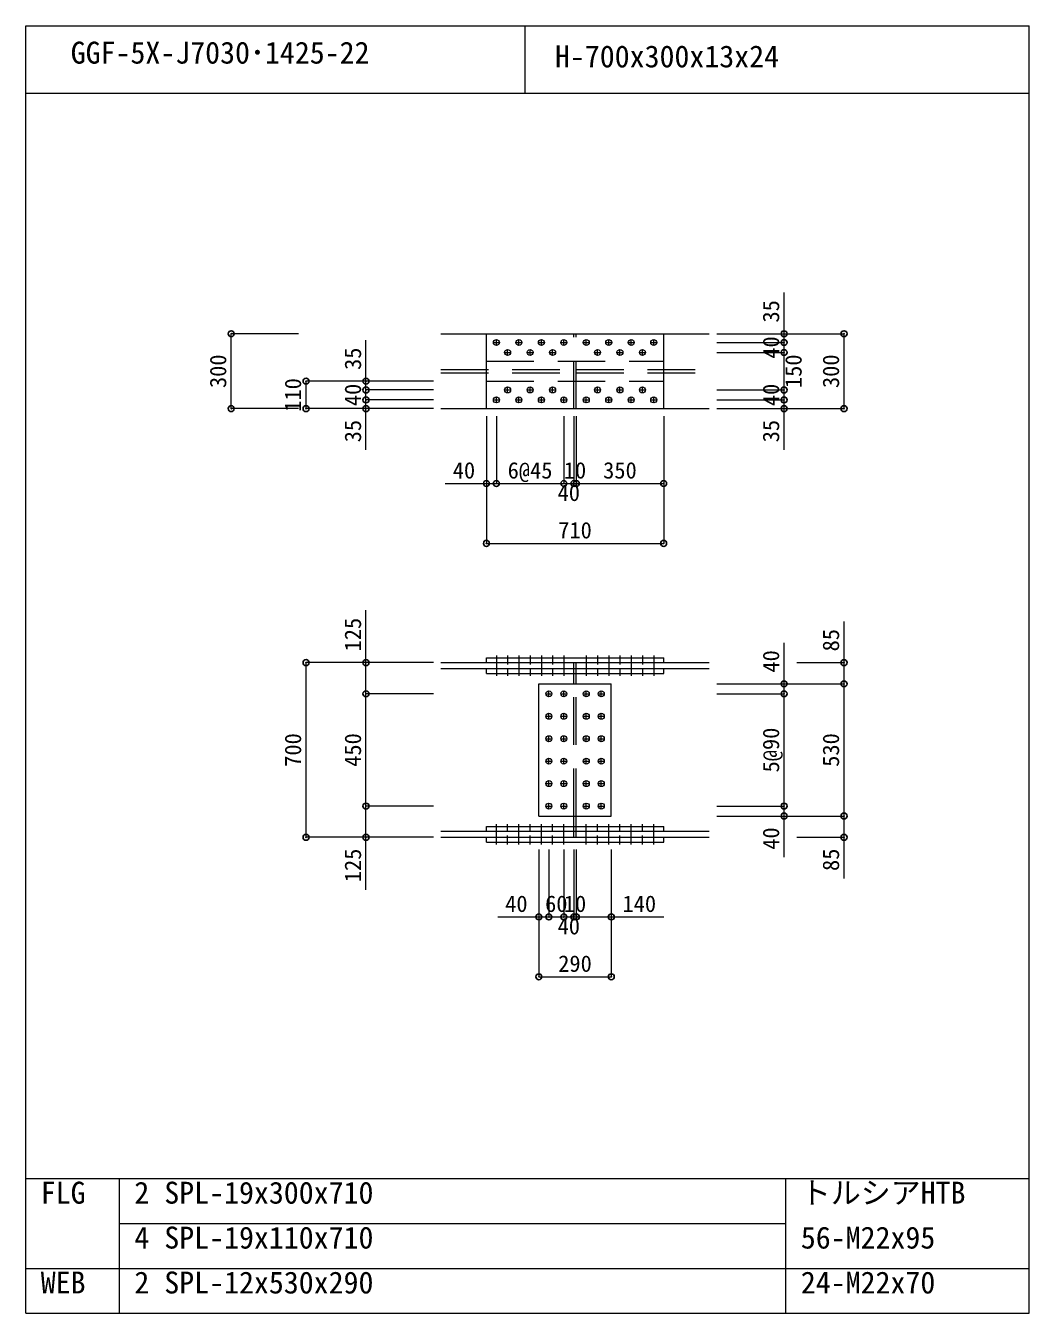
# Model space of a CAD drawing. Units: millimetres, scale not verified. Extents: x -8310 to 8310, y -4800 to 5700.
# Drawn here: x -4110 to -90, y 540 to 5700 of the extents above; entities that cross this region are included whole.
import ezdxf
from ezdxf.enums import TextEntityAlignment as Align

# ---------------------------------------------------------------- set-up
doc = ezdxf.new("R2010")
doc.units = ezdxf.units.MM
doc.header["$LTSCALE"] = 30
doc.header["$PDMODE"] = 32
doc.header["$PDSIZE"] = 24
doc.linetypes.add('DASHED1', pattern=[1.8, 1.2, -0.6])
doc.linetypes.add('USER2', pattern=[9.525, 6.35, -3.175])
doc.layers.add('0-0', color=7, linetype='Continuous')
doc.layers.add('0-2', color=7, linetype='Continuous')
for name, color, linetype, lineweight in [('0-1', 7, 'Continuous', 18), ('0-5', 7, 'Continuous', 18), ('0-6', 7, 'USER2', 18), ('0-8', 7, 'Continuous', 18), ('0-9', 7, 'Continuous', 18), ('0-A', 7, 'Continuous', 18), ('0-B', 7, 'Continuous', 18)]:
    doc.layers.add(name, color=color, linetype=linetype, lineweight=lineweight)
doc.styles.add('ＭＳ ゴシック', font='')
doc.styles.get('ＭＳ ゴシック').set_extended_font_data('MS Gothic')

msp = doc.modelspace()

# ---------------------------------------------------------------- linework, layer by layer
at = {"layer": '0-0'}
for p in [(-3287, 4465.5), (-1072, 4465.5), (-1072, 4430.5), (-832, 4465.5), (-1072, 4390.5), (-2987, 4275.5), (-2747, 4275.5), (-2747, 4240.5), (-1072, 4240.5), (-2747, 4200.5), (-1072, 4200.5), (-3287, 4165.5), (-2987, 4165.5), (-2747, 4165.5), (-1072, 4165.5), (-832, 4165.5), (-2264.5, 3865.5), (-2224.5, 3865.5), (-1954.5, 3865.5), (-1914.5, 3865.5), (-1904.5, 3865.5), (-1554.5, 3865.5), (-2264.5, 3625.5), (-1554.5, 3625.5), (-2987, 3147.5), (-2747, 3147.5), (-832, 3147.5), (-1072, 3062.5), (-832, 3062.5), (-2747, 3022.5), (-1072, 3022.5), (-2747, 2572.5), (-1072, 2572.5), (-1072, 2532.5), (-832, 2532.5), (-2987, 2447.5), (-2747, 2447.5), (-832, 2447.5), (-2054.5, 2128.5), (-2014.5, 2128.5), (-1954.5, 2128.5), (-1914.5, 2128.5), (-1904.5, 2128.5), (-1764.5, 2128.5), (-2054.5, 1888.5), (-1764.5, 1888.5)]:
    msp.add_point(p, dxfattribs=at)
at = {"layer": '0-1'}
for p, q in [((-4110, 540), (-4110, 5700)), ((-4110, 5700), (-90, 5700)), ((-2110, 5430), (-2110, 5700)), ((-90, 540), (-90, 5700)), ((-4110, 5430), (-90, 5430)), ((-4110, 1080), (-90, 1080)), ((-3735, 540), (-3735, 1080)), ((-1065, 540), (-1065, 1080)), ((-3735, 900), (-1065, 900)), ((-4110, 720), (-90, 720)), ((-4110, 540), (-90, 540))]:
    msp.add_line(p, q, dxfattribs=at)
at = {"layer": '0-5'}
for p, q in [((-2447, 4465.5), (-1914.5, 4465.5)), ((-2264.5, 4465.5), (-1554.5, 4465.5)), ((-2264.5, 4165.5), (-2264.5, 4465.5)), ((-1904.5, 4465.5), (-1372, 4465.5)), ((-2447, 4165.5), (-1914.5, 4165.5)), ((-1904.5, 4165.5), (-1372, 4165.5)), ((-2264.5, 3166.5), (-1554.5, 3166.5)), ((-2264.5, 3147.5), (-2264.5, 3166.5)), ((-2447, 3147.5), (-1914.5, 3147.5)), ((-2264.5, 3123.5), (-1554.5, 3123.5)), ((-2264.5, 3104.5), (-2264.5, 3123.5)), ((-1914.5, 3062.5), (-1914.5, 3104.5)), ((-1904.5, 3147.5), (-1372, 3147.5)), ((-1904.5, 3123.5), (-1904.5, 3147.5)), ((-1904.5, 3123.5), (-1372, 3123.5)), ((-1904.5, 3062.5), (-1904.5, 3104.5)), ((-2054.5, 3062.5), (-1764.5, 3062.5)), ((-2054.5, 2532.5), (-2054.5, 3062.5)), ((-1914.5, 2490.5), (-1914.5, 2532.5)), ((-1904.5, 2490.5), (-1904.5, 2532.5)), ((-2264.5, 2490.5), (-1914.5, 2490.5)), ((-2264.5, 2471.5), (-2264.5, 2490.5)), ((-1914.5, 2490.5), (-1554.5, 2490.5)), ((-1554.5, 2471.5), (-1554.5, 2490.5)), ((-2447, 2471.5), (-1914.5, 2471.5)), ((-2264.5, 2471.5), (-1914.5, 2471.5)), ((-2264.5, 2447.5), (-1914.5, 2447.5)), ((-2264.5, 2428.5), (-2264.5, 2447.5)), ((-2264.5, 2428.5), (-1914.5, 2428.5)), ((-1914.5, 2471.5), (-1554.5, 2471.5)), ((-1914.5, 2447.5), (-1554.5, 2447.5)), ((-1914.5, 2428.5), (-1554.5, 2428.5)), ((-1904.5, 2447.5), (-1372, 2447.5)), ((-1554.5, 2428.5), (-1554.5, 2447.5))]:
    msp.add_line(p, q, dxfattribs=at)
for points in [[(-2264.5, 4165.5), (-1554.5, 4165.5), (-1554.5, 4465.5)], [(-2264.5, 3147.5), (-1554.5, 3147.5), (-1554.5, 3166.5)], [(-2447, 3123.5), (-1914.5, 3123.5), (-1914.5, 3147.5)], [(-2264.5, 3104.5), (-1554.5, 3104.5), (-1554.5, 3123.5)], [(-2054.5, 2532.5), (-1764.5, 2532.5), (-1764.5, 3062.5)], [(-2447, 2447.5), (-1914.5, 2447.5), (-1914.5, 2471.5)], [(-1904.5, 2447.5), (-1904.5, 2471.5), (-1372, 2471.5)]]:
    msp.add_lwpolyline(points, dxfattribs=at)
at = {"layer": '0-6'}
for p, q in [((-2264.5, 4465.5), (-1554.5, 4465.5)), ((-1914.5, 4165.5), (-1914.5, 4465.5)), ((-1904.5, 4165.5), (-1904.5, 4465.5)), ((-2264.5, 4355.5), (-1554.5, 4355.5)), ((-2447, 4322), (-1914.5, 4322)), ((-2447, 4309), (-1914.5, 4309)), ((-1904.5, 4322), (-1372, 4322)), ((-1904.5, 4309), (-1372, 4309)), ((-2264.5, 4275.5), (-1554.5, 4275.5)), ((-2264.5, 4165.5), (-1554.5, 4165.5)), ((-1914.5, 3104.5), (-1914.5, 3123.5)), ((-1904.5, 3104.5), (-1904.5, 3123.5)), ((-1914.5, 2532.5), (-1914.5, 3062.5)), ((-1904.5, 2532.5), (-1904.5, 3062.5)), ((-1914.5, 2471.5), (-1914.5, 2490.5)), ((-1904.5, 2471.5), (-1904.5, 2490.5))]:
    msp.add_line(p, q, dxfattribs=at)
at = {"layer": '0-8'}
for p, q in [((-2224.5, 4419.5), (-2224.5, 4441.5)), ((-2134.5, 4419.5), (-2134.5, 4441.5)), ((-2044.5, 4419.5), (-2044.5, 4441.5)), ((-1954.5, 4419.5), (-1954.5, 4441.5)), ((-1864.5, 4419.5), (-1864.5, 4441.5)), ((-1774.5, 4419.5), (-1774.5, 4441.5)), ((-1684.5, 4419.5), (-1684.5, 4441.5)), ((-1594.5, 4419.5), (-1594.5, 4441.5)), ((-2235.5, 4430.5), (-2213.5, 4430.5)), ((-2190.5, 4390.5), (-2168.5, 4390.5)), ((-2179.5, 4379.5), (-2179.5, 4401.5)), ((-2145.5, 4430.5), (-2123.5, 4430.5)), ((-2100.5, 4390.5), (-2078.5, 4390.5)), ((-2089.5, 4379.5), (-2089.5, 4401.5)), ((-2055.5, 4430.5), (-2033.5, 4430.5)), ((-2010.5, 4390.5), (-1988.5, 4390.5)), ((-1999.5, 4379.5), (-1999.5, 4401.5)), ((-1965.5, 4430.5), (-1943.5, 4430.5)), ((-1875.5, 4430.5), (-1853.5, 4430.5)), ((-1830.5, 4390.5), (-1808.5, 4390.5)), ((-1819.5, 4379.5), (-1819.5, 4401.5)), ((-1785.5, 4430.5), (-1763.5, 4430.5)), ((-1740.5, 4390.5), (-1718.5, 4390.5)), ((-1729.5, 4379.5), (-1729.5, 4401.5)), ((-1695.5, 4430.5), (-1673.5, 4430.5)), ((-1650.5, 4390.5), (-1628.5, 4390.5)), ((-1639.5, 4379.5), (-1639.5, 4401.5)), ((-1605.5, 4430.5), (-1583.5, 4430.5)), ((-2190.5, 4240.5), (-2168.5, 4240.5)), ((-2179.5, 4229.5), (-2179.5, 4251.5)), ((-2100.5, 4240.5), (-2078.5, 4240.5)), ((-2089.5, 4229.5), (-2089.5, 4251.5)), ((-2010.5, 4240.5), (-1988.5, 4240.5)), ((-1999.5, 4229.5), (-1999.5, 4251.5)), ((-1830.5, 4240.5), (-1808.5, 4240.5)), ((-1819.5, 4229.5), (-1819.5, 4251.5)), ((-1740.5, 4240.5), (-1718.5, 4240.5)), ((-1729.5, 4229.5), (-1729.5, 4251.5)), ((-1650.5, 4240.5), (-1628.5, 4240.5)), ((-1639.5, 4229.5), (-1639.5, 4251.5)), ((-2235.5, 4200.5), (-2213.5, 4200.5)), ((-2224.5, 4189.5), (-2224.5, 4211.5)), ((-2145.5, 4200.5), (-2123.5, 4200.5)), ((-2134.5, 4189.5), (-2134.5, 4211.5)), ((-2055.5, 4200.5), (-2033.5, 4200.5)), ((-2044.5, 4189.5), (-2044.5, 4211.5)), ((-1965.5, 4200.5), (-1943.5, 4200.5)), ((-1954.5, 4189.5), (-1954.5, 4211.5)), ((-1875.5, 4200.5), (-1853.5, 4200.5)), ((-1864.5, 4189.5), (-1864.5, 4211.5)), ((-1785.5, 4200.5), (-1763.5, 4200.5)), ((-1774.5, 4189.5), (-1774.5, 4211.5)), ((-1695.5, 4200.5), (-1673.5, 4200.5)), ((-1684.5, 4189.5), (-1684.5, 4211.5)), ((-1605.5, 4200.5), (-1583.5, 4200.5)), ((-1594.5, 4189.5), (-1594.5, 4211.5)), ((-2025.5, 3022.5), (-2003.5, 3022.5)), ((-2014.5, 3011.5), (-2014.5, 3033.5)), ((-1965.5, 3022.5), (-1943.5, 3022.5)), ((-1954.5, 3011.5), (-1954.5, 3033.5)), ((-1875.5, 3022.5), (-1853.5, 3022.5)), ((-1864.5, 3011.5), (-1864.5, 3033.5)), ((-1815.5, 3022.5), (-1793.5, 3022.5)), ((-1804.5, 3011.5), (-1804.5, 3033.5)), ((-2014.5, 2921.5), (-2014.5, 2943.5)), ((-1954.5, 2921.5), (-1954.5, 2943.5)), ((-1864.5, 2921.5), (-1864.5, 2943.5)), ((-1804.5, 2921.5), (-1804.5, 2943.5)), ((-2025.5, 2932.5), (-2003.5, 2932.5)), ((-1965.5, 2932.5), (-1943.5, 2932.5)), ((-1875.5, 2932.5), (-1853.5, 2932.5)), ((-1815.5, 2932.5), (-1793.5, 2932.5)), ((-2025.5, 2842.5), (-2003.5, 2842.5)), ((-2014.5, 2831.5), (-2014.5, 2853.5)), ((-1965.5, 2842.5), (-1943.5, 2842.5)), ((-1954.5, 2831.5), (-1954.5, 2853.5)), ((-1875.5, 2842.5), (-1853.5, 2842.5)), ((-1864.5, 2831.5), (-1864.5, 2853.5)), ((-1815.5, 2842.5), (-1793.5, 2842.5)), ((-1804.5, 2831.5), (-1804.5, 2853.5)), ((-2025.5, 2752.5), (-2003.5, 2752.5)), ((-2014.5, 2741.5), (-2014.5, 2763.5)), ((-1965.5, 2752.5), (-1943.5, 2752.5)), ((-1954.5, 2741.5), (-1954.5, 2763.5)), ((-1875.5, 2752.5), (-1853.5, 2752.5)), ((-1864.5, 2741.5), (-1864.5, 2763.5)), ((-1815.5, 2752.5), (-1793.5, 2752.5)), ((-1804.5, 2741.5), (-1804.5, 2763.5)), ((-2025.5, 2662.5), (-2003.5, 2662.5)), ((-2014.5, 2651.5), (-2014.5, 2673.5)), ((-1965.5, 2662.5), (-1943.5, 2662.5)), ((-1954.5, 2651.5), (-1954.5, 2673.5)), ((-1875.5, 2662.5), (-1853.5, 2662.5)), ((-1864.5, 2651.5), (-1864.5, 2673.5)), ((-1815.5, 2662.5), (-1793.5, 2662.5)), ((-1804.5, 2651.5), (-1804.5, 2673.5)), ((-2014.5, 2561.5), (-2014.5, 2583.5)), ((-1954.5, 2561.5), (-1954.5, 2583.5)), ((-1864.5, 2561.5), (-1864.5, 2583.5)), ((-1804.5, 2561.5), (-1804.5, 2583.5)), ((-2025.5, 2572.5), (-2003.5, 2572.5)), ((-1965.5, 2572.5), (-1943.5, 2572.5)), ((-1875.5, 2572.5), (-1853.5, 2572.5)), ((-1815.5, 2572.5), (-1793.5, 2572.5))]:
    msp.add_line(p, q, dxfattribs=at)
at = {"layer": '0-9'}
for p, q in [((-2224.5, 3176.5), (-2224.5, 3094.5)), ((-2134.5, 3176.5), (-2134.5, 3094.5)), ((-2044.5, 3176.5), (-2044.5, 3094.5)), ((-1954.5, 3176.5), (-1954.5, 3094.5)), ((-1864.5, 3176.5), (-1864.5, 3094.5)), ((-1774.5, 3176.5), (-1774.5, 3094.5)), ((-1684.5, 3176.5), (-1684.5, 3094.5)), ((-1594.5, 3176.5), (-1594.5, 3094.5)), ((-2224.5, 2418.5), (-2224.5, 2500.5)), ((-2134.5, 2418.5), (-2134.5, 2500.5)), ((-2044.5, 2418.5), (-2044.5, 2500.5)), ((-1954.5, 2418.5), (-1954.5, 2500.5)), ((-1864.5, 2418.5), (-1864.5, 2500.5)), ((-1774.5, 2418.5), (-1774.5, 2500.5)), ((-1684.5, 2418.5), (-1684.5, 2500.5)), ((-1594.5, 2418.5), (-1594.5, 2500.5))]:
    msp.add_line(p, q, dxfattribs=at)
at = {"layer": '0-9', "linetype": 'DASHED1'}
for p, q in [((-2179.5, 3176.5), (-2179.5, 3094.5)), ((-2089.5, 3176.5), (-2089.5, 3094.5)), ((-1999.5, 3176.5), (-1999.5, 3094.5)), ((-1819.5, 3176.5), (-1819.5, 3094.5)), ((-1729.5, 3176.5), (-1729.5, 3094.5)), ((-1639.5, 3176.5), (-1639.5, 3094.5)), ((-2179.5, 2418.5), (-2179.5, 2500.5)), ((-2089.5, 2418.5), (-2089.5, 2500.5)), ((-1999.5, 2418.5), (-1999.5, 2500.5)), ((-1819.5, 2418.5), (-1819.5, 2500.5)), ((-1729.5, 2418.5), (-1729.5, 2500.5)), ((-1639.5, 2418.5), (-1639.5, 2500.5))]:
    msp.add_line(p, q, dxfattribs=at)
at = {"layer": '0-A'}
for p, q in [((-3017, 4465.5), (-3287, 4465.5)), ((-1342, 4465.5), (-1072, 4465.5)), ((-1342, 4465.5), (-832, 4465.5)), ((-1342, 4430.5), (-1072, 4430.5)), ((-1342, 4390.5), (-1072, 4390.5)), ((-2477, 4275.5), (-2987, 4275.5)), ((-2477, 4275.5), (-2747, 4275.5)), ((-2477, 4240.5), (-2747, 4240.5)), ((-1342, 4240.5), (-1072, 4240.5)), ((-2477, 4200.5), (-2747, 4200.5)), ((-2747, 4000.5), (-2747, 4200.5)), ((-1342, 4200.5), (-1072, 4200.5)), ((-1072, 4000.5), (-1072, 4200.5)), ((-2477, 4165.5), (-2747, 4165.5)), ((-2264.5, 4135.5), (-2264.5, 3865.5)), ((-2264.5, 4135.5), (-2264.5, 3625.5)), ((-2224.5, 4135.5), (-2224.5, 3865.5)), ((-2224.5, 4135.5), (-2224.5, 3865.5)), ((-1954.5, 4135.5), (-1954.5, 3865.5)), ((-1954.5, 4135.5), (-1954.5, 3865.5)), ((-1914.5, 4135.5), (-1914.5, 3865.5)), ((-1914.5, 4135.5), (-1914.5, 3865.5)), ((-1904.5, 4135.5), (-1904.5, 3865.5)), ((-1904.5, 4135.5), (-1904.5, 3865.5)), ((-1554.5, 4135.5), (-1554.5, 3865.5)), ((-1554.5, 4135.5), (-1554.5, 3625.5)), ((-1342, 4165.5), (-1072, 4165.5)), ((-2429.5, 3865.5), (-2224.5, 3865.5)), ((-2224.5, 3865.5), (-1954.5, 3865.5)), ((-1954.5, 3865.5), (-1914.5, 3865.5)), ((-1914.5, 3865.5), (-1904.5, 3865.5)), ((-1904.5, 3865.5), (-1554.5, 3865.5)), ((-2264.5, 3625.5), (-1554.5, 3625.5)), ((-2477, 3147.5), (-2987, 3147.5)), ((-2477, 3147.5), (-2747, 3147.5)), ((-1020.52, 3147.5), (-832, 3147.5)), ((-1342, 3062.5), (-1072, 3062.5)), ((-1342, 3062.5), (-832, 3062.5)), ((-2477, 3022.5), (-2747, 3022.5)), ((-1342, 3022.5), (-1072, 3022.5)), ((-2477, 2572.5), (-2747, 2572.5)), ((-2747, 2237.5), (-2747, 2572.5)), ((-1342, 2572.5), (-1072, 2572.5)), ((-1342, 2532.5), (-1072, 2532.5)), ((-1342, 2532.5), (-832, 2532.5)), ((-1072, 2367.5), (-1072, 2572.5)), ((-832, 2282.5), (-832, 2532.5)), ((-2477, 2447.5), (-2747, 2447.5)), ((-1020.52, 2447.5), (-832, 2447.5)), ((-2054.5, 2398.5), (-2054.5, 2128.5)), ((-2054.5, 2398.5), (-2054.5, 1888.5)), ((-2014.5, 2398.5), (-2014.5, 2128.5)), ((-2014.5, 2398.5), (-2014.5, 2128.5)), ((-1954.5, 2398.5), (-1954.5, 2128.5)), ((-1954.5, 2398.5), (-1954.5, 2128.5)), ((-1914.5, 2398.5), (-1914.5, 2128.5)), ((-1914.5, 2398.5), (-1914.5, 2128.5)), ((-1904.5, 2398.5), (-1904.5, 2128.5)), ((-1904.5, 2398.5), (-1904.5, 2128.5)), ((-1764.5, 2398.5), (-1764.5, 2128.5)), ((-1764.5, 2398.5), (-1764.5, 1888.5)), ((-2219.5, 2128.5), (-2014.5, 2128.5)), ((-2014.5, 2128.5), (-1954.5, 2128.5)), ((-1954.5, 2128.5), (-1914.5, 2128.5)), ((-1914.5, 2128.5), (-1904.5, 2128.5)), ((-1904.5, 2128.5), (-1554.5, 2128.5)), ((-2054.5, 1888.5), (-1764.5, 1888.5))]:
    msp.add_line(p, q, dxfattribs=at)
for points in [[(-1342, 4430.5), (-1072, 4430.5), (-1072, 4630.5)], [(-3017, 4165.5), (-3287, 4165.5), (-3287, 4465.5)], [(-2477, 4240.5), (-2747, 4240.5), (-2747, 4440.5)], [(-1342, 4165.5), (-832, 4165.5), (-832, 4465.5)], [(-1342, 4390.5), (-1072, 4390.5), (-1072, 4430.5)], [(-1342, 4240.5), (-1072, 4240.5), (-1072, 4390.5)], [(-2477, 4165.5), (-2987, 4165.5), (-2987, 4275.5)], [(-2477, 4200.5), (-2747, 4200.5), (-2747, 4240.5)], [(-1342, 4200.5), (-1072, 4200.5), (-1072, 4240.5)], [(-2477, 3022.5), (-2747, 3022.5), (-2747, 3357.5)], [(-1342, 3062.5), (-832, 3062.5), (-832, 3312.5)], [(-1342, 3022.5), (-1072, 3022.5), (-1072, 3227.5)], [(-2477, 2447.5), (-2987, 2447.5), (-2987, 3147.5)], [(-1342, 2532.5), (-832, 2532.5), (-832, 3062.5)], [(-2477, 2572.5), (-2747, 2572.5), (-2747, 3022.5)], [(-1342, 2572.5), (-1072, 2572.5), (-1072, 3022.5)]]:
    msp.add_lwpolyline(points, dxfattribs=at)
at = {"layer": '0-B'}
for centre in [(-2224.5, 4430.5), (-2134.5, 4430.5), (-2044.5, 4430.5), (-1954.5, 4430.5), (-1864.5, 4430.5), (-1774.5, 4430.5), (-1684.5, 4430.5), (-1594.5, 4430.5), (-2179.5, 4390.5), (-2089.5, 4390.5), (-1999.5, 4390.5), (-1819.5, 4390.5), (-1729.5, 4390.5), (-1639.5, 4390.5), (-2179.5, 4240.5), (-2089.5, 4240.5), (-1999.5, 4240.5), (-1819.5, 4240.5), (-1729.5, 4240.5), (-1639.5, 4240.5), (-2224.5, 4200.5), (-2134.5, 4200.5), (-2044.5, 4200.5), (-1954.5, 4200.5), (-1864.5, 4200.5), (-1774.5, 4200.5), (-1684.5, 4200.5), (-1594.5, 4200.5), (-2014.5, 3022.5), (-1954.5, 3022.5), (-1864.5, 3022.5), (-1804.5, 3022.5), (-2014.5, 2932.5), (-1954.5, 2932.5), (-1864.5, 2932.5), (-1804.5, 2932.5), (-2014.5, 2842.5), (-1954.5, 2842.5), (-1864.5, 2842.5), (-1804.5, 2842.5), (-2014.5, 2752.5), (-1954.5, 2752.5), (-1864.5, 2752.5), (-1804.5, 2752.5), (-2014.5, 2662.5), (-1954.5, 2662.5), (-1864.5, 2662.5), (-1804.5, 2662.5), (-2014.5, 2572.5), (-1954.5, 2572.5), (-1864.5, 2572.5), (-1804.5, 2572.5)]:
    msp.add_circle(centre, 12, dxfattribs=at)

# ---------------------------------------------------------------- texts
at = {"layer": '0-2', "style": 'ＭＳ ゴシック'}
for s, p in [('GGF-5X-J7030･1425-22', (-3930, 5521.8)), ('H-700x300x13x24', (-1990, 5506.8)), ('FLG', (-4050, 952.8)), ('2', (-3675, 952.8)), ('SPL-19x300x710', (-3555, 952.8)), ('トルシアHTB', (-1005, 952.8)), ('4', (-3675, 772.8)), ('SPL-19x110x710', (-3555, 772.8)), ('56-M22x95', (-1005, 772.8)), ('WEB', (-4050, 592.8)), ('2', (-3675, 592.8)), ('SPL-12x530x290', (-3555, 592.8)), ('24-M22x70', (-1005, 592.8))]:
    msp.add_text(s, height=87.98, dxfattribs=at).set_placement(p, align=Align.BOTTOM_LEFT)
at = {"layer": '0-A', "style": 'ＭＳ ゴシック'}
for s, p in [('35', (-1072, 4510.5)), ('40', (-1072, 4365.5)), ('35', (-2747, 4320.5)), ('300', (-3287, 4248)), ('150', (-982, 4248)), ('300', (-832, 4248)), ('110', (-2987, 4153)), ('40', (-2747, 4175.5)), ('40', (-1072, 4175.5)), ('35', (-2747, 4030.5)), ('35', (-1072, 4030.5)), ('125', (-2747, 3192.5)), ('85', (-832, 3192.5)), ('40', (-1072, 3107.5)), ('700', (-2987, 2730)), ('450', (-2747, 2730)), ('5@90', (-1072, 2707.5)), ('530', (-832, 2730)), ('40', (-1072, 2397.5)), ('125', (-2747, 2267.5)), ('85', (-832, 2312.5))]:
    msp.add_text(s, height=65.98, rotation=90, dxfattribs=at).set_placement(p, align=Align.BOTTOM_LEFT)
for s, p in [('40', (-2399.5, 3865.5)), ('6@45', (-2179.5, 3865.5)), ('10', (-1954.5, 3865.5)), ('350', (-1797, 3865.5)), ('40', (-1979.5, 3775.5)), ('710', (-1977, 3625.5)), ('40', (-2189.5, 2128.5)), ('60', (-2029.5, 2128.5)), ('10', (-1954.5, 2128.5)), ('140', (-1719.5, 2128.5)), ('40', (-1979.5, 2038.5)), ('290', (-1977, 1888.5))]:
    msp.add_text(s, height=65.98, dxfattribs=at).set_placement(p, align=Align.BOTTOM_LEFT)

doc.saveas('drawing.dxf')
